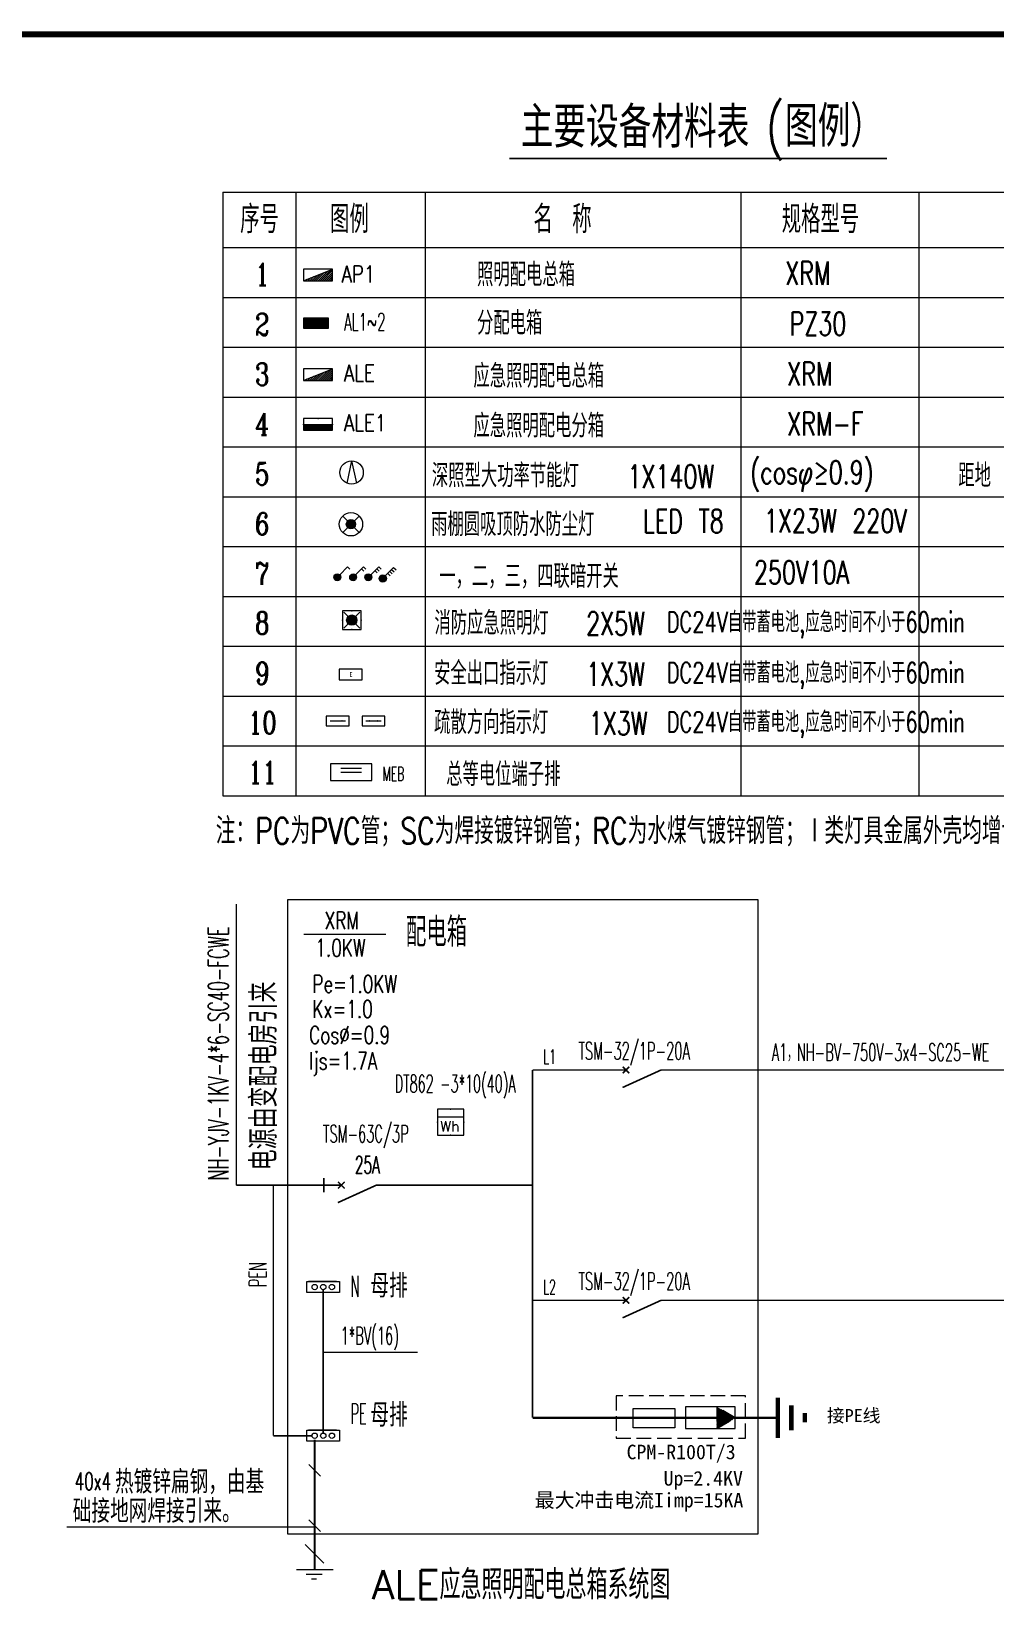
# Model space of a CAD drawing. Header units: inches. Extents: x -3272461 to -2504170, y 403793 to 1071042.
# Drawn here: x -2731714 to -2715199, y 871180 to 898181 of the extents above; entities that cross this region are included whole.
import ezdxf
from ezdxf.enums import TextEntityAlignment as Align

# ---------------------------------------------------------------- set-up
doc = ezdxf.new("R2010")
doc.units = ezdxf.units.IN
doc.header["$LTSCALE"] = 1000
doc.header["$MEASUREMENT"] = 0
doc.header["$PDSIZE"] = -5
doc.linetypes.add('CENTER2', pattern=[1.125, 0.75, -0.125, 0.125, -0.125])
doc.linetypes.add('DASH', pattern=[0.35, 0.25, -0.1])
doc.layers.get('0').update_dxf_attribs({"lineweight": 18})
for name, color, linetype, lineweight in [('1', 7, 'Continuous', 18), ('DIM-照明', 7, 'Continuous', 18), ('DOTLN', 2, 'Continuous', 18), ('DQ', 7, 'Continuous', 18), ('EQUIP', 3, 'Continuous', 18), ('EQUIP-动力', 3, 'Continuous', 18), ('EQUIP-照明', 3, 'Continuous', 18), ('EQUIP-箱柜', 3, 'Continuous', 18), ('PUB_TEXT', 7, 'Continuous', 18), ('PUB_TITLE', 153, 'Continuous', 18), ('SHTLN', 1, 'Continuous', 18), ('SIG_TEXT', 7, 'Continuous', 18), ('TEL_TEXT', 7, 'Continuous', 18), ('TH_WIRE2', 4, 'Continuous', 18), ('WIRE-照明', 1, 'Continuous', 18), ('WIRE-系统', 4, 'Continuous', 18), ('XTT', 3, 'Continuous', 18), ('平面线', 7, 'Continuous', 18), ('电气', 7, 'Continuous', 18), ('系统层', 7, 'Continuous', 18)]:
    doc.layers.add(name, color=color, linetype=linetype, lineweight=lineweight)
doc.styles.add('_COMPLEX', font='complex.shx', dxfattribs={"width": 0.75})
doc.styles.add('_HZTXT', font='simplex.shx', dxfattribs={"width": 0.8, "bigfont": 'hztxt.shx'})
doc.styles.add('_SIMPLEX', font='simplex.shx', dxfattribs={"width": 0.8})
doc.styles.add('_TCH_DIM', font='simplex.shx', dxfattribs={"width": 0.7, "bigfont": 'gbcbig.shx'})
doc.styles.add('_TCH_LABEL', font='complex.shx', dxfattribs={"bigfont": 'gbcbig.shx'})
doc.styles.add('_TEL_DIM', font='simplex.shx', dxfattribs={"width": 0.8, "bigfont": 'hztxt.shx'})
doc.styles.add('DIM_FONT', font='simplex.shx', dxfattribs={"width": 0.7, "bigfont": 'gbcbig.shx'})
doc.styles.add('HZ_SIMPLEX', font='simplex.shx', dxfattribs={"width": 0.6, "bigfont": 'hztxt.shx'})
doc.styles.get("Standard").update_dxf_attribs({"font": 'gbenor.shx', "bigfont": 'gbcbig.shx'})
doc.styles.add('黑体', font='', dxfattribs={"width": 0.8})
doc.styles.get('黑体').set_extended_font_data('黑体')

# ---------------------------------------------------------------- blocks, each defined once
blk = doc.blocks.new('*X4')
at = {"color": 0}
for p, q in [((-247, 0), (-246, 2)), ((-212, 0), (-187, 25)), ((-177, 0), (-128, 49)), ((-141, 0), (-69, 72)), ((-106, 0), (-10, 96)), ((-71, 0), (49, 120)), ((-35, 0), (108, 143)), ((0, 0), (167, 167)), ((35, 0), (226, 190)), ((71, 0), (250, 179)), ((106, 0), (250, 144)), ((141, 0), (250, 109)), ((177, 0), (250, 73)), ((212, 0), (250, 38)), ((247, 0), (250, 3))]:
    blk.add_line(p, q, dxfattribs=at)
blk = doc.blocks.new('_LINKPT1')
blk.add_line((0, 0), (0, 0))
blk = doc.blocks.new('M_Z5')
blk.add_hatch(color=256).paths.add_polyline_path([(-0.75, 0), (0.75, 0), (0.75, 0.6)], flags=0)
for p, q in [((-0.75, 0.6), (-0.75, 0)), ((0.75, 0.6), (-0.75, 0.6)), ((-0.75, 0), (0.75, 0.6)), ((-0.75, 0), (0.75, 0)), ((0.75, 0), (0.75, 0.6))]:
    blk.add_line(p, q)
for p in [(-0.75, 0.3), (0, 0.6), (0, 0), (0.75, 0.3)]:
    blk.add_blockref('_LINKPT1', p)
at = {"xscale": 0.003, "yscale": 0.003, "zscale": 0.003}
blk.add_blockref('*X4', (0, 0), dxfattribs=at)
at = {"width": 0.8, "flags": 1}
blk.add_attdef('A', (0, 0), '', height=0.00003, dxfattribs=at)
blk = doc.blocks.new('M_Z6')
for p, q in [((-0.75, 0.6), (-0.75, 0)), ((0.75, 0.6), (-0.75, 0.6)), ((0.75, 0), (0.75, 0.6)), ((-0.75, 0), (0.75, 0)), ((-0.375, 0.45), (0.375, 0.45))]:
    blk.add_line(p, q)
at = {"linetype": 'DASH'}
blk.add_line((-0.375, 0.3), (0.375, 0.3), dxfattribs=at)
for p in [(0, 0.6), (-0.75, 0.3), (0, 0), (0.75, 0.3)]:
    blk.add_blockref('_LINKPT1', p)
at = {"width": 0.8, "flags": 1}
blk.add_attdef('A', (0, 0), '', height=0.00003, dxfattribs=at)
blk = doc.blocks.new('M_X6')
for points in [[(-0.18, 0.313), (0.18, 0.313), (0.208, 0.208), (-0.208, 0.208)], [(-0.18, 0.104), (0.18, 0.104), (0.208, 0.208), (-0.208, 0.208)], [(-0.104, 0.389), (0.104, 0.389), (0.18, 0.313), (-0.18, 0.313)], [(-0.104, 0.028), (0.104, 0.028), (0.18, 0.104), (-0.18, 0.104)], [(0, 0.417), (-0.104, 0.389), (0.104, 0.389)], [(0, 0), (-0.104, 0.028), (0.104, 0.028)]]:
    blk.add_hatch(color=256).paths.add_polyline_path(points, flags=0)
for p, q in [((0.147, 0.356), (0.625, 0.833)), ((0.512, 0.72), (0.653, 0.579)), ((0.625, 0.833), (0.766, 0.692))]:
    blk.add_line(p, q)
blk.add_circle((0, 0.208), 0.208)
for p in [(-0.208, 0.208), (0, 0.417), (0.208, 0.208), (0, 0)]:
    blk.add_blockref('_LINKPT1', p)
at = {"width": 0.8, "flags": 1}
blk.add_attdef('A', (0, 0), '', height=0.00002, dxfattribs=at)
blk = doc.blocks.new('M_X2')
for points in [[(-0.18, 0.313), (0.18, 0.313), (0.208, 0.208), (-0.208, 0.208)], [(-0.18, 0.104), (0.18, 0.104), (0.208, 0.208), (-0.208, 0.208)], [(-0.104, 0.389), (0.104, 0.389), (0.18, 0.313), (-0.18, 0.313)], [(-0.104, 0.028), (0.104, 0.028), (0.18, 0.104), (-0.18, 0.104)], [(0, 0.417), (-0.104, 0.389), (0.104, 0.389)], [(0, 0), (-0.104, 0.028), (0.104, 0.028)]]:
    blk.add_hatch(color=256).paths.add_polyline_path(points, flags=0)
for p, q in [((0.147, 0.356), (0.625, 0.833)), ((0.625, 0.833), (0.766, 0.692))]:
    blk.add_line(p, q)
blk.add_circle((0, 0.208), 0.208)
for p in [(-0.208, 0.208), (0, 0.417), (0.208, 0.208), (0, 0)]:
    blk.add_blockref('_LINKPT1', p)
at = {"width": 0.8, "flags": 1}
blk.add_attdef('A', (0, 0), '', height=0.00002, dxfattribs=at)
blk = doc.blocks.new('M_X10')
for points in [[(-0.18, 0.313), (0.18, 0.313), (0.208, 0.208), (-0.208, 0.208)], [(-0.18, 0.104), (0.18, 0.104), (0.208, 0.208), (-0.208, 0.208)], [(-0.104, 0.389), (0.104, 0.389), (0.18, 0.313), (-0.18, 0.313)], [(-0.104, 0.028), (0.104, 0.028), (0.18, 0.104), (-0.18, 0.104)], [(0, 0.417), (-0.104, 0.389), (0.104, 0.389)], [(0, 0), (-0.104, 0.028), (0.104, 0.028)]]:
    blk.add_hatch(color=256).paths.add_polyline_path(points, flags=0)
for p, q in [((0.147, 0.356), (0.625, 0.833)), ((0.399, 0.607), (0.54, 0.466)), ((0.512, 0.72), (0.653, 0.579)), ((0.625, 0.833), (0.766, 0.692))]:
    blk.add_line(p, q)
blk.add_circle((0, 0.208), 0.208)
for p in [(-0.208, 0.208), (0, 0.417), (0.208, 0.208), (0, 0)]:
    blk.add_blockref('_LINKPT1', p)
at = {"width": 0.8, "flags": 1}
blk.add_attdef('A', (0, 0), '', height=0.00002, dxfattribs=at)
blk = doc.blocks.new('$equip$00001657')
for points in [[(-0.18, 0.312), (0.18, 0.312), (0.208, 0.208), (-0.208, 0.208)], [(-0.18, 0.104), (0.18, 0.104), (0.208, 0.208), (-0.208, 0.208)], [(-0.104, 0.389), (0.104, 0.389), (0.18, 0.312), (-0.18, 0.312)], [(-0.104, 0.028), (0.104, 0.028), (0.18, 0.104), (-0.18, 0.104)], [(0, 0.417), (-0.104, 0.389), (0.104, 0.389)], [(0, 0), (-0.104, 0.028), (0.104, 0.028)]]:
    blk.add_hatch(color=256).paths.add_polyline_path(points, flags=0)
for p, q in [((0.147, 0.356), (0.625, 0.833)), ((0.286, 0.494), (0.427, 0.353)), ((0.399, 0.607), (0.54, 0.466)), ((0.512, 0.72), (0.653, 0.579)), ((0.625, 0.833), (0.766, 0.692))]:
    blk.add_line(p, q)
blk.add_circle((0, 0.208), 0.208)
at = {"color": 7, "style": 'DIM_FONT', "width": 0.8, "flags": 1}
blk.add_attdef('A', (0, 0), '', height=0.00002, dxfattribs=at)
blk = doc.blocks.new('*X12')
at = {"color": 0}
for p, q in [((-250, 33), (-83, 200)), ((-250, 68), (-118, 200)), ((-250, 104), (-154, 200)), ((-250, 139), (-189, 200)), ((-250, 174), (-224, 200)), ((-247, 0), (-47, 200)), ((-212, 0), (-12, 200)), ((-177, 0), (23, 200)), ((-141, 0), (59, 200)), ((-106, 0), (94, 200)), ((-71, 0), (129, 200)), ((-35, 0), (165, 200)), ((0, 0), (200, 200)), ((35, 0), (235, 200)), ((71, 0), (250, 179)), ((106, 0), (250, 144)), ((141, 0), (250, 109)), ((177, 0), (250, 73)), ((212, 0), (250, 38)), ((247, 0), (250, 3))]:
    blk.add_line(p, q, dxfattribs=at)
blk = doc.blocks.new('M_Z3')
for p, q in [((-0.75, 0.6), (-0.75, 0)), ((0.75, 0.6), (-0.75, 0.6)), ((-0.75, 0), (0.75, 0)), ((0.75, 0), (0.75, 0.6))]:
    blk.add_line(p, q)
blk.add_lwpolyline([(-0.75, 0.3, 0.6, 0.6, 0), (0.75, 0.3, 0.6, 0.6, 0)], format="xyseb")
at = {"xscale": 0.003, "yscale": 0.003, "zscale": 0.003}
blk.add_blockref('*X12', (0, 0), dxfattribs=at)
for p in [(-0.75, 0.3), (0, 0.6), (0, 0), (0.75, 0.3)]:
    blk.add_blockref('_LINKPT1', p)
at = {"width": 0.8, "flags": 1}
blk.add_attdef('A', (0, 0), '', height=0.00003, dxfattribs=at)
blk = doc.blocks.new('$equip$00001177')
for q in [(-0.203, -0.457), (0.203, -0.457)]:
    blk.add_line((0, 0.5), q)
blk.add_circle((0, 0), 0.5)
at = {"style": '_TCH_LABEL', "flags": 1}
blk.add_attdef('A', (0, 0), '', height=0.00002, dxfattribs=at)
blk = doc.blocks.new('$equip$00001167')
for points in [[(-0.238, 0.137), (0.238, 0.137), (0.275, 0), (-0.275, 0)], [(-0.238, -0.137), (0.238, -0.137), (0.275, 0), (-0.275, 0)], [(-0.137, 0.238), (0.137, 0.238), (0.238, 0.137), (-0.238, 0.137)], [(0, 0.275), (-0.137, 0.238), (0.137, 0.238)], [(-0.137, -0.238), (0.137, -0.238), (0.238, -0.137), (-0.238, -0.137)], [(0, -0.275), (-0.137, -0.238), (0.137, -0.238)]]:
    blk.add_hatch(color=256).paths.add_polyline_path(points, flags=0)
for p, q in [((-0.429, 0.429), (0.429, -0.429)), ((-0.429, -0.429), (0.429, 0.429))]:
    blk.add_line(p, q)
blk.add_lwpolyline([(-0.5, 0.5), (-0.5, -0.5), (0.5, -0.5), (0.5, 0.5)], close=True)
blk.add_circle((0, 0), 0.275)
for p in [(-0.5, 0), (0, 0.5), (0.5, 0), (0, -0.5)]:
    blk.add_point(p)
at = {"flags": 1}
blk.add_attdef('A', (0, 0), '', height=0.00002, dxfattribs=at)
blk = doc.blocks.new('M_Y41NTT')
for p, q in [((0.6, 0.55), (-0.6, 0.55)), ((-0.6, 0.55), (-0.6, 0)), ((-0.6, 0), (0.6, 0)), ((0.6, 0), (0.6, 0.55))]:
    blk.add_line(p, q)
for p in [(-0.6, 0.25), (0, 0.55), (0, 0), (0.6, 0.25)]:
    blk.add_blockref('_LINKPT1', p)
at = {"width": 0.8}
blk.add_text('E', height=0.25, dxfattribs=at).set_placement((-0.05, 0.15))
at = {"width": 0.8, "flags": 1}
blk.add_attdef('A', (0, 0), '', height=0.00002, dxfattribs=at)
blk = doc.blocks.new('M_Y39DTS')
blk.add_hatch(color=256).paths.add_polyline_path([(0.2, 0.2), (0.4, 0.25), (0.2, 0.3)], flags=0)
for p, q in [((0.6, 0.5), (-0.6, 0.5)), ((-0.6, 0.5), (-0.6, 0)), ((-0.6, 0), (0.6, 0)), ((-0.4, 0.25), (0.4, 0.25)), ((0.6, 0), (0.6, 0.5))]:
    blk.add_line(p, q)
for p in [(-0.6, 0.25), (0, 0.5), (0, 0), (0.6, 0.25)]:
    blk.add_blockref('_LINKPT1', p)
at = {"width": 0.8, "flags": 1}
blk.add_attdef('A', (0, 0), '', height=0.00002, dxfattribs=at)
blk = doc.blocks.new('M_Y40VOI')
for points in [[(-0.2, 0.2), (-0.4, 0.25), (-0.2, 0.3)], [(0.2, 0.2), (0.4, 0.25), (0.2, 0.3)]]:
    blk.add_hatch(color=256).paths.add_polyline_path(points, flags=0)
for p, q in [((0.6, 0.5), (-0.6, 0.5)), ((-0.6, 0.5), (-0.6, 0)), ((-0.6, 0), (0.6, 0)), ((-0.4, 0.25), (0.4, 0.25)), ((0.6, 0), (0.6, 0.5))]:
    blk.add_line(p, q)
for p in [(-0.6, 0.25), (0, 0.5), (0, 0), (0.6, 0.25)]:
    blk.add_blockref('_LINKPT1', p)
at = {"width": 0.8, "flags": 1}
blk.add_attdef('A', (0, 0), '', height=0.00002, dxfattribs=at)
blk = doc.blocks.new('$equip$00001149')
for points in [[(-0.173, 0.1), (0.173, 0.1), (0.2, 0), (-0.2, 0)], [(-0.173, -0.1), (0.173, -0.1), (0.2, 0), (-0.2, 0)], [(-0.1, 0.173), (0.1, 0.173), (0.173, 0.1), (-0.173, 0.1)], [(0, 0.2), (-0.1, 0.173), (0.1, 0.173)], [(-0.1, -0.173), (0.1, -0.173), (0.173, -0.1), (-0.173, -0.1)], [(0, -0.2), (-0.1, -0.173), (0.1, -0.173)]]:
    blk.add_hatch(color=256).paths.add_polyline_path(points, flags=0)
for p, q in [((-0.354, 0.354), (0.354, -0.354)), ((0.354, 0.354), (-0.354, -0.354))]:
    blk.add_line(p, q)
for radius in [0.5, 0.2]:
    blk.add_circle((0, 0), radius)
at = {"flags": 1}
blk.add_attdef('A', (0, 0), '', height=0.00002, dxfattribs=at)
blk = doc.blocks.new('*X20')
at = {"color": 0}
for p, q in [((-250, 33), (-183, 100)), ((-250, 68), (-218, 100)), ((-247, 0), (-147, 100)), ((-212, 0), (-112, 100)), ((-177, 0), (-77, 100)), ((-141, 0), (-41, 100)), ((-106, 0), (-6, 100)), ((-71, 0), (29, 100)), ((-35, 0), (65, 100)), ((0, 0), (100, 100)), ((35, 0), (135, 100)), ((71, 0), (171, 100)), ((106, 0), (206, 100)), ((141, 0), (241, 100)), ((177, 0), (250, 73)), ((212, 0), (250, 38)), ((247, 0), (250, 3))]:
    blk.add_line(p, q, dxfattribs=at)
blk = doc.blocks.new('$equip$00002929')
for p, q in [((-0.75, 0.6), (-0.75, 0)), ((0.75, 0.6), (-0.75, 0.6)), ((-0.75, 0.3), (0.75, 0.3)), ((-0.75, 0), (0.75, 0)), ((0.75, 0), (0.75, 0.6))]:
    blk.add_line(p, q)
blk.add_lwpolyline([(-0.75, 0.15, 0.3, 0.3, 0), (0.75, 0.15, 0.3, 0.3, 0)], format="xyseb")
blk.add_lwpolyline([(-0.75, 0.6), (-0.75, 0), (0.75, 0), (0.75, 0.6), (-0.75, 0.6), (-0.75, 0)])
for p in [(-0.75, 0.3), (0, 0.6), (0, 0), (0.75, 0.3)]:
    blk.add_point(p)
at = {"xscale": 0.00300000000061118, "yscale": 0.00300000000061118, "zscale": 0.00300000000061118}
blk.add_blockref('*X20', (0, 0), dxfattribs=at)
at = {"color": 7, "style": '_TEL_DIM', "flags": 1}
for tag in ['A', 'REMARK']:
    blk.add_attdef(tag, text='', height=0.00002, dxfattribs=at).set_placement((0, 0), align=Align.MIDDLE_CENTER)
blk = doc.blocks.new('_SHTLN')
blk.add_line((0.4, 0.4), (-0.4, -0.4))
blk = doc.blocks.new('$equip$00001806')
for p, q in [((0.5, 1), (-0.5, 1)), ((-0.5, 1), (-0.5, 0)), ((-0.5, 0.7), (0.5, 0.7)), ((0.5, 0), (0.5, 1)), ((-0.5, 0), (0.5, 0))]:
    blk.add_line(p, q)
for p in [(0, 1), (-0.5, 0.5), (0, 0), (0.5, 0.5)]:
    blk.add_point(p)
at = {"color": 7, "style": '_TEL_DIM'}
blk.add_attdef('$TEXT$', text='', height=0.4, dxfattribs=at).set_placement((-0.028, 0.343), align=Align.MIDDLE_CENTER)
at = {"color": 7, "style": '_TEL_DIM', "flags": 1}
blk.add_attdef('A', text='', height=0.00002, dxfattribs=at).set_placement((0, 0), align=Align.MIDDLE_CENTER)
blk = doc.blocks.new('$element$00000576')
for points in [[(0, 0, 0.0233, 0.0233, 0), (0, -0.25, 0.0233, 0.0233, 0)], [(0, -1, 0.0233, 0.0233, 0), (0, -0.75, 0.0233, 0.0233, 0), (-0.25, -0.2, 0.0233, 0.0233, 0)], [(-0.047, -0.297, 0.0233, 0.0233, 0), (0.047, -0.203, 0.0233, 0.0233, 0)], [(-0.047, -0.203, 0.0233, 0.0233, 0), (0.047, -0.297, 0.0233, 0.0233, 0)]]:
    blk.add_lwpolyline(points, format="xyseb")
at = {"flags": 1}
blk.add_attdef('S', (0, 0), '', height=0.00000667, dxfattribs=at)

msp = doc.modelspace()

# ---------------------------------------------------------------- hatches: boundary and pattern name
at = {"layer": '电气'}
h = msp.add_hatch(dxfattribs=at)
h.set_pattern_fill('ANSI31', color=256, style=0, pattern_type=0)
h.set_pattern_definition([(45, (0, 0), (-7.318555185, 7.318555185), [])])
h.paths.add_polyline_path([(-2719645.3, 874400.2), (-2719959, 874585.4), (-2719959, 874215)], flags=0)

# ---------------------------------------------------------------- linework, layer by layer
for p, q in [((-2728431.2, 895424.2), (-2728431.2, 885069.2)), ((-2728431.2, 895424.2), (-2710768.2, 895424.2)), ((-2727182.7, 895424.2), (-2727182.7, 885069.2)), ((-2724963.1, 895424.2), (-2724963.1, 885069.2)), ((-2719547.9, 895424.2), (-2719547.9, 885069.2)), ((-2716489.2, 885069.2), (-2716489.2, 895424.2)), ((-2728431.2, 894474.2), (-2710768.2, 894474.2)), ((-2728431.2, 893619.2), (-2710768.2, 893619.2)), ((-2728431.2, 892764.2), (-2710768.2, 892764.2)), ((-2728431.2, 891909.2), (-2710768.2, 891909.2)), ((-2728431.2, 891054.2), (-2710768.2, 891054.2)), ((-2728431.2, 890199.2), (-2710768.2, 890199.2)), ((-2728431.2, 889344.2), (-2710768.2, 889344.2)), ((-2728431.2, 888489.2), (-2710768.2, 888489.2)), ((-2728431.2, 887634.2), (-2710768.2, 887634.2)), ((-2728431.2, 886779.2), (-2710768.2, 886779.2)), ((-2728431.2, 885924.2), (-2710768.2, 885924.2)), ((-2728431.2, 885069.2), (-2710768.2, 885069.2))]:
    msp.add_line(p, q)
msp.add_lwpolyline([(-2723522, 896001.3, 33.2, 33.2, 0), (-2717042.3, 896001.3, 33.2, 33.2, 0)], format="xyseb")
for points in [[(-2726432, 876737.3), (-2726432, 876549.7), (-2726993, 876549.7), (-2726993, 876737.3)], [(-2726432, 874186), (-2726432, 873998.4), (-2726993, 873998.4), (-2726993, 874186)]]:
    msp.add_lwpolyline(points, close=True)
for centre in [(-2726857.7, 876643.2), (-2726710.1, 876643.2), (-2726562.5, 876643.2), (-2726857.7, 874091.9), (-2726710.1, 874091.9), (-2726562.5, 874091.9)]:
    msp.add_circle(centre, 45.4)
at = {"layer": '1', "color": 7}
for p, q in [((-2726481.2, 876737.3), (-2726962.9, 876737.3)), ((-2726481.2, 874186), (-2726962.9, 874186))]:
    msp.add_line(p, q, dxfattribs=at)
at = {"layer": 'DOTLN', "color": 2, "linetype": 'DASH'}
msp.add_lwpolyline([(-2721687.2, 874052.2), (-2719470.7, 874052.2), (-2719470.7, 874776.7), (-2721687.2, 874776.7)], close=True, dxfattribs=at)
at = {"layer": 'DOTLN', "linetype": 'DASH'}
msp.add_lwpolyline([(-2719645.3, 874400.2), (-2719959, 874585.4), (-2719959, 874215), (-2719645.3, 874400.2)], dxfattribs=at)
at = {"layer": 'EQUIP'}
for p, q in [((-2719254.7, 883286.3), (-2727325.8, 883286.3)), ((-2727325.8, 883286.3), (-2727325.8, 872409.4)), ((-2719254.7, 872409.4), (-2719254.7, 883286.3)), ((-2727325.8, 872409.4), (-2719254.7, 872409.4)), ((-2727171.9, 871797.8), (-2726543.6, 871797.8))]:
    msp.add_line(p, q, dxfattribs=at)
at = {"layer": 'PUB_TITLE'}
msp.add_lwpolyline([(-2703044.3, 858130.6, 100, 100, 0), (-2703044.3, 898130.6, 100, 100, 0), (-2758944.3, 898130.6, 100, 100, 0), (-2758944.3, 858130.6, 100, 100, 0)], format="xyseb", close=True, dxfattribs=at)
at = {"layer": 'SIG_TEXT'}
for p, q in [((-2731109.1, 872530.1), (-2726859.6, 872530.1)), ((-2731109.1, 872530.1), (-2726859.6, 872530.1)), ((-2727018.8, 872227), (-2726700.3, 871908.5)), ((-2727018.8, 872227), (-2726700.3, 871908.5))]:
    msp.add_line(p, q, dxfattribs=at)
at = {"layer": 'TEL_TEXT'}
msp.add_line((-2725638, 882692.8), (-2727043.3, 882692.8), dxfattribs=at)
msp.add_lwpolyline([(-2726700.7, 878265.1, 26.3, 26.3, 0), (-2726700.7, 878515.4, 26.3, 26.3, 0)], format="xyseb", dxfattribs=at)
at = {"layer": 'TH_WIRE2', "linetype": 'CENTER2'}
msp.add_lwpolyline([(-2726859.6, 874023.8, 35, 35, 0), (-2726859.6, 871797.8, 35, 35, 0)], format="xyseb", dxfattribs=at)
msp.add_lwpolyline([(-2726859.6, 874023.8, 35, 35, 0), (-2726859.6, 871797.8, 35, 35, 0)], format="xyseb", dxfattribs=at)
at = {"layer": 'WIRE-照明'}
for p, q in [((-2727171.9, 871797.8), (-2726543.6, 871797.8)), ((-2727004, 871718), (-2726727.6, 871718)), ((-2726911.9, 871634.7), (-2726824.1, 871634.7))]:
    msp.add_line(p, q, dxfattribs=at)
for points in [[(-2720498.5, 874400.2, 41.4, 41.4, 0), (-2719959, 874400.2, 41.4, 41.4, 0)], [(-2719645.3, 874400.2, 41.4, 41.4, 0), (-2718916.4, 874400.2, 41.4, 41.4, 0)]]:
    msp.add_lwpolyline(points, format="xyseb", dxfattribs=at)
at = {"layer": 'WIRE-系统'}
for points in [[(-2728201, 878390.2, 26.3, 26.3, 0), (-2728201, 883212.3, 26.3, 26.3, 0)], [(-2723120.2, 874400.2, 28, 28, 0), (-2723120.2, 880365.8, 28, 28, 0)], [(-2723120.2, 880365.8, 28, 28, 0), (-2721817.8, 880365.8, 28, 28, 0)], [(-2720617.8, 880365.8, 28, 28, 0), (-2713759.9, 880365.8, 28, 28, 0)], [(-2728201, 878390.2, 26.3, 26.3, 0), (-2727411.8, 878390.2, 26.3, 26.3, 0)], [(-2728166, 878390.1, 26.3, 26.3, 0), (-2726700.7, 878390.1, 26.3, 26.3, 0)], [(-2727566.3, 878390.1, 26.3, 26.3, 0), (-2727566.3, 876078.1, 26.3, 26.3, 0)], [(-2727566.3, 878390.1, 26.3, 26.3, 0), (-2727566.3, 874091.9, 26.3, 26.3, 0)], [(-2725500.7, 878390.3, 33.8, 33.8, 0), (-2723120.2, 878390.3, 33.8, 33.8, 0)], [(-2726711.1, 876597.8, 26.3, 26.3, 0), (-2726711.1, 874137.3, 26.3, 26.3, 0)], [(-2723120.2, 876414.9, 28, 28, 0), (-2721817.8, 876414.9, 28, 28, 0)], [(-2720617.8, 876414.9, 28, 28, 0), (-2713759.9, 876414.9, 28, 28, 0)], [(-2727566.3, 874091.9, 26.3, 26.3, 0), (-2726903.1, 874091.9, 26.3, 26.3, 0)]]:
    msp.add_lwpolyline(points, format="xyseb", dxfattribs=at)
at = {"layer": 'XTT', "color": 3, "linetype": 'Continuous'}
msp.add_lwpolyline([(-2723120.2, 874400.2, 41.4, 41.4, 0), (-2720498.5, 874400.2, 41.4, 41.4, 0)], format="xyseb", dxfattribs=at)
at = {"layer": '平面线'}
msp.add_line((-2725097, 875522.6), (-2726711.1, 875522.6), dxfattribs=at)
at = {"layer": '电气'}
msp.add_lwpolyline([(-2721397.8, 874558.7), (-2720682.9, 874558.7), (-2720682.9, 874228.3), (-2721397.8, 874228.3)], close=True, dxfattribs=at)
for points in [[(-2718916.4, 874054.2, 74.5, 74.5, 0), (-2718916.4, 874746.2, 74.5, 74.5, 0)], [(-2718683.5, 874187.3, 74.5, 74.5, 0), (-2718683.5, 874613.1, 74.5, 74.5, 0)], [(-2718450.6, 874320.3, 74.5, 74.5, 0), (-2718450.6, 874480, 74.5, 74.5, 0)]]:
    msp.add_lwpolyline(points, format="xyseb", dxfattribs=at)
at = {"layer": '系统层', "color": 1, "linetype": 'Continuous'}
msp.add_lwpolyline([(-2720498.5, 874215), (-2719645.3, 874215), (-2719645.3, 874585.4), (-2720498.5, 874585.4)], close=True, dxfattribs=at)

# ---------------------------------------------------------------- block references
at = {"layer": 'EQUIP'}
for name, p, xscale, yscale, zscale in [('M_Z5', (-2726800.7, 893905), 332.5, 332.5, 332.5), ('M_Z3', (-2726836.4, 893089.8), 285, 285, 285), ('M_Z5', (-2726800.7, 892195), 332.5, 332.5, 332.5), ('M_X2', (-2726470.4, 888758.6), 285, 285, 285), ('M_X6', (-2726198.3, 888758.1), 285, 285, 285), ('M_X10', (-2725938.1, 888759.1), 285, 285, 285), ('M_Y41NTT', (-2726241.6, 887060.3), 328.320000000298, 328.320000000298, 328.320000000298), ('M_Y39DTS', (-2726463.1, 886272.1), 328.3199999928474, 328.3199999928474, 328.3199999928474), ('M_Y40VOI', (-2725849.2, 886271.8), 328.3199999928474, 328.3199999928474, 328.3199999928474), ('M_Z6', (-2726233, 885330.1), 475, 475, 475)]:
    msp.add_blockref(name, p, dxfattribs=dict(at, xscale=xscale, yscale=yscale, zscale=zscale))
at = {"layer": 'EQUIP-动力', "xscale": 450, "yscale": 450, "zscale": 450}
msp.add_blockref('$equip$00001806', (-2724527.2, 879245.4), dxfattribs=at).add_auto_attribs({'$TEXT$': 'Wh'})
at = {"layer": 'EQUIP-照明'}
for name, p, xscale, yscale, zscale in [('$equip$00001177', (-2726224.6, 890615.5), 400, 400, 400), ('$equip$00001149', (-2726235.2, 889727.5), 400, 400, 400), ('$equip$00001657', (-2725691.3, 888735.9), 300, 300, 300), ('$equip$00001167', (-2726221.4, 888083.3), 320, 320, 320)]:
    msp.add_blockref(name, p, dxfattribs=dict(at, xscale=xscale, yscale=yscale, zscale=zscale))
at = {"layer": 'EQUIP-箱柜', "xscale": 332.5, "yscale": 332.5, "zscale": 332.5}
msp.add_blockref('$equip$00002929', (-2726800.7, 891340), dxfattribs=at)
at = {"layer": 'SHTLN', "xscale": 250, "yscale": 250, "zscale": 250, "rotation": 270}
msp.add_blockref('_SHTLN', (-2726859.6, 872546.9), dxfattribs=at)
at = {"layer": 'SIG_TEXT', "xscale": 250, "yscale": 250, "zscale": 250, "rotation": 270}
for p in [(-2726859.6, 873496.5), (-2726859.6, 872546.9)]:
    msp.add_blockref('_SHTLN', p, dxfattribs=at)
at = {"layer": 'TEL_TEXT', "xscale": 1200, "yscale": 1200, "zscale": 1200, "rotation": 90}
for p in [(-2721817.8, 880365.8), (-2726700.7, 878390.3), (-2721817.8, 876414.9)]:
    msp.add_blockref('$element$00000576', p, dxfattribs=at)

# ---------------------------------------------------------------- texts
at = {"layer": 'DIM-照明', "style": '_HZTXT'}
for s, height, width, p in [('T8', 400, 0.7, (-2720275.4, 889582.1)), ('注：PC为PVC管；SC为焊接镀锌钢管；RC为水煤气镀锌钢管；Ⅰ类灯具金属外壳均增设PE线。', 450, 0.75, (-2728554.6, 884243))]:
    msp.add_text(s, height=height, dxfattribs=dict(at, width=width)).set_placement(p)
at = {"layer": 'DQ'}
for s, height, style, width, p in [('母排', 400, 'HZ_SIMPLEX', 0.8, (-2725902.8, 876463)), ('母排', 400, 'HZ_SIMPLEX', 0.8, (-2725902.8, 874248.5)), ('热镀锌扁钢，由基', 400, 'HZ_SIMPLEX', 0.8, (-2730283, 873100.4)), ('40x4', 300, '_SIMPLEX', 0.625, (-2730969.8, 873159.8)), ('础接地网焊接引来。', 400, 'HZ_SIMPLEX', 0.8, (-2731006.6, 872598.6))]:
    msp.add_text(s, height=height, dxfattribs=dict(at, style=style, width=width)).set_placement(p)
at = {"layer": 'EQUIP', "color": 3, "style": '_TCH_DIM'}
msp.add_text('ALE应急照明配电总箱系统图', height=500, dxfattribs=at).set_placement((-2725874.3, 871287.9))
at = {"layer": 'PUB_TEXT', "color": 7}
for s, height, style, width, p in [('(图例）', 700, '_HZTXT', 0.8, (-2719127.5, 896202.3)), ('主要设备材料表', 700, '_HZTXT', 0.8, (-2723323.7, 896187.5)), ('序号', 475, '_HZTXT', 0.7, (-2728135.2, 894721.2)), ('图例', 475, '_HZTXT', 0.7, (-2726594.4, 894721.2)), ('名', 475, '_HZTXT', 0.7, (-2723106, 894721.2)), ('称', 475, '_HZTXT', 0.7, (-2722441, 894721.2)), ('规格型号', 475, '_HZTXT', 0.7, (-2718848.8, 894721.2)), ('1', 380, '_COMPLEX', 0.75, (-2727879.2, 893820.6)), ('AP1', 285, '_SIMPLEX', 0.8, (-2726395.1, 893877)), ('照明配电总箱', 400, '_HZTXT', 0.7, (-2724073.6, 893809.5)), ('XRM', 400, '_HZTXT', 0.7, (-2718787.6, 893835.7)), ('2', 380, '_COMPLEX', 0.75, (-2727879.2, 892965.6)), ('AL1~2', 297.5, '_TEL_DIM', 0.564706, (-2726354.9, 893051.4)), ('分配电箱', 400, '_HZTXT', 0.7, (-2724073.8, 892979.6)), ('PZ30', 400, '_HZTXT', 0.7, (-2718712.8, 892966.6)), ('3', 380, '_COMPLEX', 0.75, (-2727879.2, 892110.6)), ('ALE', 285, '_SIMPLEX', 0.8, (-2726354.3, 892178.1)), ('应急照明配电总箱', 400, '_HZTXT', 0.7, (-2724135.3, 892071.1)), ('XRM', 400, '_HZTXT', 0.7, (-2718753.9, 892105.5)), ('4', 380, '_COMPLEX', 0.75, (-2727879.2, 891255.6)), ('ALE1', 285, '_SIMPLEX', 0.8, (-2726354.3, 891323.1)), ('应急照明配电分箱', 400, '_HZTXT', 0.7, (-2724135.3, 891216.1)), ('XRM-F', 400, '_HZTXT', 0.7, (-2718753.9, 891250.5)), ('5', 380, '_COMPLEX', 0.75, (-2727879.2, 890400.6)), ('深照型大功率节能灯', 400, '_HZTXT', 0.7, (-2724848, 890361.8)), ('(cosφ≥0.9)', 400, '_HZTXT', 0.7, (-2719385, 890418.3)), ('距地', 400, '_HZTXT', 0.7, (-2715820.2, 890364.2)), ('1X140W', 400, '_HZTXT', 0.7, (-2721493.4, 890346.9)), ('雨棚圆吸顶防水防尘灯', 400, '_HZTXT', 0.7, (-2724860.8, 889525.9)), ('LED', 400, '_HZTXT', 0.7, (-2721226.7, 889582.1)), ('1X23W', 400, '_HZTXT', 0.7, (-2719151.7, 889584.4)), ('220V', 400, '_HZTXT', 0.7, (-2717637.8, 889584.4)), ('6', 380, '_COMPLEX', 0.75, (-2727879.2, 889545.6)), ('7', 380, '_COMPLEX', 0.75, (-2727879.2, 888690.6)), ('一，二，三，四联暗开关', 400, '_HZTXT', 0.7, (-2724721.9, 888635.3)), ('250V10A', 400, '_HZTXT', 0.7, (-2719323.2, 888703)), ('8', 380, '_COMPLEX', 0.75, (-2727879.2, 887844.1)), ('消防应急照明灯', 400, '_HZTXT', 0.7, (-2724804.3, 887833.4)), ('2X5W', 400, '_HZTXT', 0.7, (-2722201.6, 887825.9)), ('DC24V自带蓄电池,应急时间不小于60min', 350, '_HZTXT', 0.7, (-2720822.6, 887875.4)), ('9', 380, '_COMPLEX', 0.75, (-2727879.2, 886980.6)), ('安全出口指示灯', 400, '_HZTXT', 0.7, (-2724810, 886972.1)), ('1X3W', 400, '_HZTXT', 0.7, (-2722201.6, 886957.1)), ('DC24V自带蓄电池,应急时间不小于60min', 350, '_HZTXT', 0.7, (-2720822.6, 887006.5)), ('10', 380, '_COMPLEX', 0.75, (-2727999.4, 886134.1)), ('疏散方向指示灯', 400, '_HZTXT', 0.7, (-2724810, 886130)), ('1X3W', 400, '_HZTXT', 0.7, (-2722156.5, 886112.7)), ('DC24V自带蓄电池,应急时间不小于60min', 350, '_HZTXT', 0.7, (-2720822.6, 886162.2)), ('11', 380, '_COMPLEX', 0.75, (-2727999.4, 885279.1)), ('总等电位端子排', 400, '_HZTXT', 0.7, (-2724602.8, 885238.4)), ('MEB', 240.23, '_TEL_DIM', 0.564706, (-2725693.1, 885328.1))]:
    msp.add_text(s, height=height, dxfattribs=dict(at, style=style, width=width)).set_placement(p)
at = {"layer": 'SIG_TEXT', "style": '_TEL_DIM', "width": 0.544444}
msp.add_text('PEN', height=300, rotation=90, dxfattribs=at).set_placement((-2727683.1, 876641.7))
at = {"layer": 'SIG_TEXT', "style": '_TEL_DIM'}
for s, height, width, p in [('N', 360, 0.46875, (-2726245.1, 876475.9)), ('1*BV(16)', 300, 0.544444, (-2726414.7, 875657.9)), ('PE', 350, 0.46875, (-2726245.1, 874294.3))]:
    msp.add_text(s, height=height, dxfattribs=dict(at, width=width)).set_placement(p)
at = {"layer": 'TEL_TEXT'}
for s, height, style, width, p in [('XRM', 300, '_TCH_DIM', 0.705882, (-2726685.9, 882779.9, 7399.3)), ('配电箱', 500, '_TEL_DIM', 0.7, (-2725293.4, 882481.6)), ('1.0KW', 300, '_TCH_DIM', 0.705882, (-2726845.3, 882311.1, 7399.3)), ('Pe=1.0KW', 300, '_TCH_DIM', 0.705882, (-2726895.7, 881690.8)), ('Kx=1.0', 300, '_TCH_DIM', 0.705882, (-2726895.7, 881263.7)), ('Cos%%C=0.9', 300, '_TCH_DIM', 0.705882, (-2726953.3, 880816.7)), ('TSM-32/1P-20A', 300, '_TEL_DIM', 0.544444, (-2722335, 880543.4)), ('A1，NH-BV-750V-3x4-SC25-WE', 300, '_TEL_DIM', 0.544444, (-2719020.5, 880520.4)), ('Ijs=1.7A', 300, '_TCH_DIM', 0.705882, (-2726953.3, 880372)), ('L1', 250, '_TEL_DIM', 0.544444, (-2722937.7, 880469.3)), ('TSM-63C/3P', 300, '_TEL_DIM', 0.544444, (-2726716.4, 879122.4)), ('25A', 300, '_TEL_DIM', 0.576471, (-2726168.3, 878590.4)), ('L2', 250, '_TEL_DIM', 0.544444, (-2722937.7, 876518.4)), ('TSM-32/1P-20A', 300, '_TEL_DIM', 0.544444, (-2722335, 876592.5))]:
    msp.add_text(s, height=height, dxfattribs=dict(at, style=style, width=width)).set_placement(p)
for s, height, style, width, p in [('NH-YJV-1KV-4*6-SC40-FCWE', 350, '_TEL_DIM', 0.576471, (-2728336.5, 878467.4)), ('电源由变配电房引来', 450, '_HZTXT', 0.8, (-2727506.3, 878644.1))]:
    msp.add_text(s, height=height, rotation=90, dxfattribs=dict(at, style=style, width=width)).set_placement(p)
at = {"layer": 'TEL_TEXT', "color": 7, "style": '黑体'}
for s, height, p in [('接PE线', 225, (-2718073.6, 874325.3)), ('CPM-R100T/3', 250, (-2721509.3, 873688.7)), ('Up=2.4KV', 250, (-2720874.1, 873236.5))]:
    msp.add_text(s, height=height, dxfattribs=at).set_placement(p)
at = {"layer": 'TEL_TEXT', "insert": (-2725484.7, 879880.6), "char_height": 300, "width": 2417.426, "attachment_point": 7, "style": '_TEL_DIM'}
msp.add_mtext('{\\W0.535294;DT862 -3*10(40)A}', dxfattribs=at)
at = {"layer": 'TEL_TEXT', "color": 7, "insert": (-2723083.1, 872791), "char_height": 250, "width": 5627.107, "attachment_point": 7, "style": '黑体'}
msp.add_mtext('{\\W1;最大冲击电流Iimp=15KA }', dxfattribs=at)

doc.saveas('drawing.dxf')
